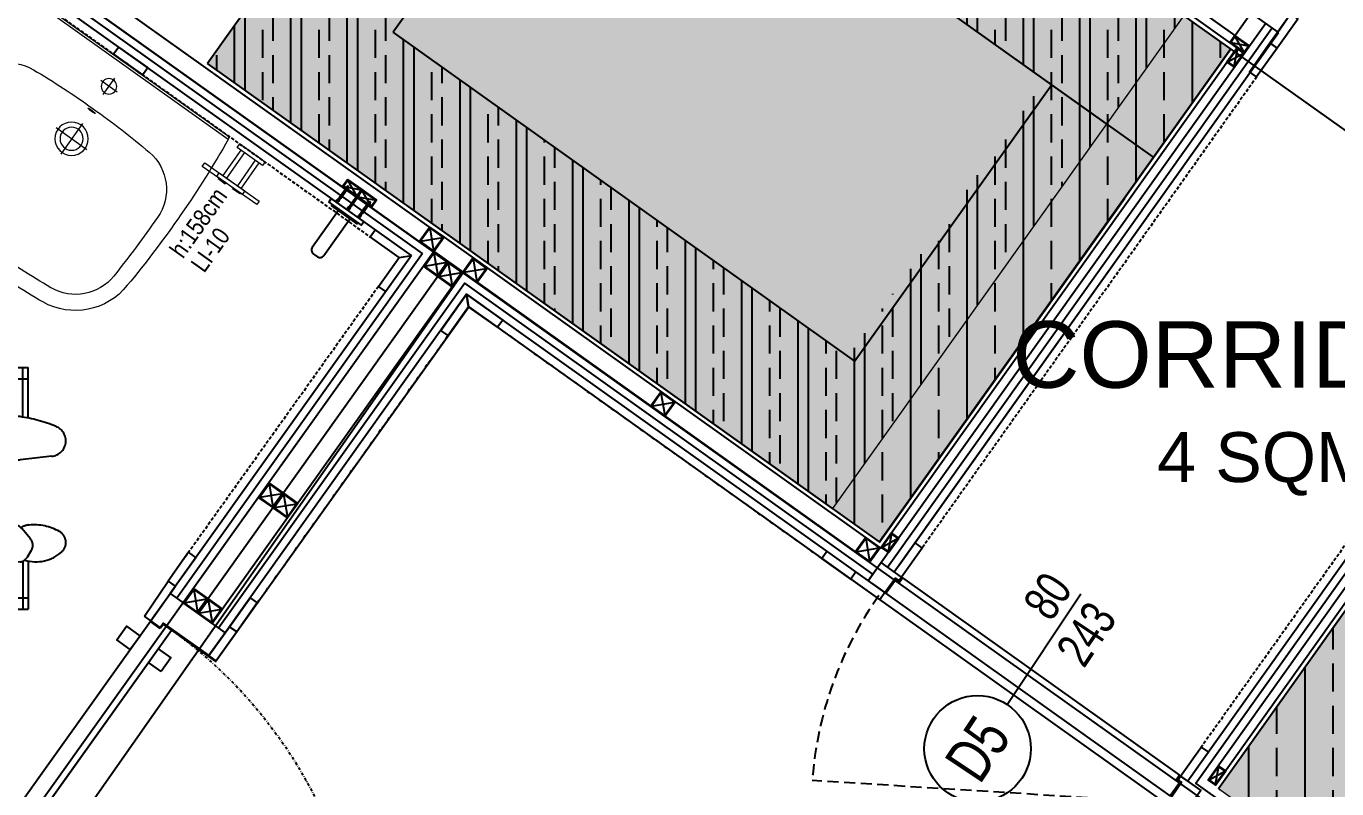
# Model space of a CAD drawing. Header units: millimetres. Extents: x 2562 to 7288, y 778 to 5635.
# Drawn here: x 4674.8 to 4970.2, y 2863.7 to 3035.6 of the extents above; entities that cross this region are included whole.
import ezdxf
from ezdxf.enums import TextEntityAlignment as Align

# ---------------------------------------------------------------- set-up
doc = ezdxf.new("R2010")
doc.units = ezdxf.units.MM
for name, pattern in [('DASHDOT', [25.4, 12.7, -6.35, 0, -6.35]), ('HIDDEN', [0.375, 0.25, -0.125]), ('Hidden Line', [391.222223, 282.222223, -109])]:
    doc.linetypes.add(name, pattern=pattern)
for name, color, linetype in [('0-gnl-gor3', 252, 'Continuous'), ('0-gnl-gor5', 254, 'Continuous'), ('0-gnl-kapi-ahşap', 160, 'Continuous'), ('0-gnl-knst-metal', 3, 'Continuous'), ('0-gnl-mevcut', 253, 'Continuous'), ('0-gnl-smbl-kapi', 6, 'Continuous'), ('0-gnl-smbl-mahal', 6, 'Continuous'), ('0-gnl-tarama', 252, 'Continuous'), ('0-gnl-ust', 191, 'HIDDEN'), ('1-gnl-ahsap', 33, 'Continuous'), ('1-gnl-seramik', 71, 'Continuous'), ('2-tef-aksesuar', 30, 'Continuous'), ('2-tef-armatur', 30, 'Continuous'), ('2-tef-vitrifiye', 140, 'Continuous'), ('4-dsm-gorunus', 241, 'Continuous'), ('a-wall', 4, 'Continuous'), ('BH-DO-NOTLAR', 12, 'Continuous'), ('DUV-SOLİD', 251, 'Continuous')]:
    doc.layers.add(name, color=color, linetype=linetype)
doc.layers.add('ONOFF_LI-10', color=7, linetype='Continuous', lineweight=0, true_color=0xd6292c)
for name, color, linetype, lineweight in [('x-ref_base plan 1$0$SHG-LANDSCAPING', 252, 'Continuous', 18), ('x-ref_base plan 1$0$SHG-WALL-HATCH', 252, 'Continuous', 5), ('x-ref_base plan 1$0$SHG-WALLS-EXISTING', 214, 'Continuous', 18)]:
    doc.layers.add(name, color=color, linetype=linetype, lineweight=lineweight)
doc.styles.add('geomim', font='ARIALN.TTF')
doc.styles.get("Standard").update_dxf_attribs({"font": 'arial.ttf'})
pattern_1 = [(90, (2361.929, -593.547), (-12.7, -2e-12), []), (90, (2368.279, -587.197), (-12.7, -2e-12), [6.35, -3.175])]
pattern_2 = [(90, (-31498.619, -9036.518), (-12.7, -1e-15), []), (90, (-31492.269, -9030.168), (-12.7, -1e-15), [6.35, -3.175])]

# ---------------------------------------------------------------- blocks, each defined once
blk = doc.blocks.new('REINFORCEMENT')
at = {"layer": 'DUV-SOLİD'}
h = blk.add_hatch(dxfattribs=at)
h.set_pattern_fill('ANSI33', color=256, scale=2, angle=45, style=0)
h.set_pattern_definition(pattern_2)
h.paths.add_polyline_path([(-28491.75, -4956.1), (-28570.51, -5066.36), (-28516.8, -5104.72), (-28637.23, -5273.35), (-28622.47, -5283.86), (-28781.45, -5507.03), (-28837.24, -5467.28), (-28917.02, -5579.27), (-28859.19, -5620.47), (-28927.37, -5716.16), (-28843.41, -5775.98), (-28337.5, -5066.27)])
h.paths.add_polyline_path([(-28484.78, -4997.95), (-28379.33, -5073.26), (-28850.43, -5734.14), (-28885.53, -5709.14), (-28817.35, -5613.44), (-28875.18, -5572.24), (-28830.21, -5509.12), (-28774.42, -5548.87), (-28580.63, -5276.84), (-28595.36, -5266.34), (-28474.95, -5097.74), (-28528.66, -5059.38)], flags=16)
h = blk.add_hatch(dxfattribs=at)
h.set_pattern_fill('ANSI33', color=256, scale=2, angle=45, style=0)
h.set_pattern_definition(pattern_2)
h.paths.add_polyline_path([(-29065.7, -5304.53), (-29144.9, -5415.7), (-29140.42, -5418.9), (-28993.41, -5523.62), (-28914.21, -5412.45)])
h.paths.add_polyline_path([(-28956.05, -5419.48), (-29000.43, -5481.78), (-29103.06, -5408.68), (-29058.67, -5346.37)], flags=16)
at = {"layer": 'a-wall'}
for p, q in [((-29065.7, -5304.53), (-29144.9, -5415.7)), ((-28781.45, -5507.03), (-29065.7, -5304.53)), ((-29058.67, -5346.37), (-29103.06, -5408.68)), ((-28931.61, -5436.88), (-29058.67, -5346.37)), ((-28998.96, -5482.83), (-29103.06, -5408.68)), ((-28914.21, -5412.45), (-28993.41, -5523.62)), ((-28993.41, -5523.62), (-29144.9, -5415.7)), ((-28954.58, -5420.53), (-28998.96, -5482.83)), ((-28837.24, -5467.28), (-28917.02, -5579.27))]:
    blk.add_line(p, q, dxfattribs=at)
blk = doc.blocks.new('20x40 kutu profil')
for points in [[(1, -2), (-1, -2), (-1, 2), (1, 2)], [(0.85, -1.85), (-0.85, -1.85), (-0.85, 1.85), (0.85, 1.85)]]:
    blk.add_lwpolyline(points, close=True)
at = {"color": 251}
for points in [[(-0.85, 1.85), (0.85, -1.85)], [(-0.85, -1.85), (0.85, 1.85)]]:
    blk.add_lwpolyline(points, dxfattribs=at)
blk = doc.blocks.new('KAPI KOD')
blk.add_lwpolyline([(24, 0), (84, 0)])
blk.add_circle((0, 0), 24)
at = {"color": 252, "style": 'geomim', "width": 0.9}
for tag, p in [('GEN', (84, 4)), ('YUK', (84, -20))]:
    blk.add_attdef(tag, text='', height=16, dxfattribs=at).set_placement(p, align=Align.RIGHT)
blk.add_attdef('KAPI_KODU', text='', height=20, dxfattribs=at).set_placement((0, 0), align=Align.MIDDLE_CENTER)
blk = doc.blocks.new('wc ana kapı yeni')
at = {"layer": '0-gnl-tarama', "linetype": 'HIDDEN', "ltscale": 10}
blk.add_lwpolyline([(-18.99, -1.3), (-87.75, -44.04)], dxfattribs=at)
blk.add_arc((-17.31, -1.3), 82.39, 179.9996, 211.2453, dxfattribs=at)
blk = doc.blocks.new('40x40 kutu profil')
for points in [[(2, -2), (-2, -2), (-2, 2), (2, 2)], [(1.85, -1.85), (-1.85, -1.85), (-1.85, 1.85), (1.85, 1.85)]]:
    blk.add_lwpolyline(points, close=True)
at = {"color": 251}
for points in [[(-1.85, 1.85), (1.85, -1.85)], [(-1.85, -1.85), (1.85, 1.85)]]:
    blk.add_lwpolyline(points, dxfattribs=at)
blk = doc.blocks.new('VİDAA')
at = {"linetype": 'Continuous'}
for p, q in [((-0.28, 0.39), (-0.26, 0.4)), ((-0.16, 0.1), (-0.28, 0.39)), ((-0.26, 0.39), (-0.24, 0.4)), ((-0.26, 0.4), (-0.16, 0.16)), ((-0.24, 0.4), (-0.14, 0.16)), ((-0.16, 0.85), (-0.16, 0.41)), ((-0.16, 0.85), (0.16, 0.85)), ((-0.11, 0.36), (-0.16, 0.41)), ((-0.16, 0.16), (-0.16, -0.01)), ((-0.16, 0.16), (-0.11, 0.16)), ((-0.11, 0.36), (-0.11, 0.16)), ((-0.05, -3.59), (-0.05, 0.38)), ((0.03, 0.38), (-0.05, 0.38)), ((0.03, 0.38), (0.03, -3.59)), ((0.14, 0.41), (0.09, 0.36)), ((0.09, 0.36), (0.09, 0.16)), ((0.09, 0.16), (0.14, 0.16)), ((0.16, 0.41), (0.11, 0.36)), ((0.11, 0.36), (0.11, 0.16)), ((0.14, 0.85), (0.14, 0.41)), ((0.14, 0.16), (0.24, 0.4)), ((0.26, 0.39), (0.14, 0.1)), ((0.14, 0.16), (0.14, -0.01)), ((0.16, 0.85), (0.16, 0.41)), ((0.28, 0.39), (0.16, 0.1)), ((0.16, 0.15), (0.16, -0.01)), ((0.24, 0.4), (0.26, 0.39)), ((0.26, 0.39), (0.26, 0.4)), ((0.26, 0.4), (0.28, 0.39)), ((-0.11, -0.01), (-0.16, -0.01)), ((-0.16, -0.08), (-0.16, -0.19)), ((-0.11, -0.08), (-0.16, -0.08)), ((-0.11, -0.19), (-0.16, -0.19)), ((-0.16, -0.27), (-0.16, -0.38)), ((-0.11, -0.27), (-0.16, -0.27)), ((-0.11, -0.38), (-0.16, -0.38)), ((-0.11, -0.38), (-0.16, -0.38)), ((-0.16, -0.45), (-0.16, -3.59)), ((-0.11, -0.45), (-0.16, -0.45)), ((-0.16, -0.45), (-0.16, -0.56)), ((-0.11, -0.45), (-0.16, -0.45)), ((-0.11, -0.56), (-0.16, -0.56)), ((-0.16, -0.64), (-0.16, -0.75)), ((-0.11, -0.64), (-0.16, -0.64)), ((-0.11, -0.75), (-0.16, -0.75)), ((-0.11, -0.82), (-0.16, -0.82)), ((-0.11, -0.93), (-0.16, -0.93)), ((-0.11, -1.01), (-0.16, -1.01)), ((-0.11, -1.96), (-0.16, -1.12)), ((-0.11, -2.04), (-0.16, -2.04)), ((-0.11, -2.15), (-0.16, -2.15)), ((-0.11, -2.22), (-0.16, -2.22)), ((-0.11, -2.33), (-0.16, -2.33)), ((-0.11, -2.41), (-0.16, -2.41)), ((-0.11, -2.52), (-0.16, -2.52)), ((-0.11, -2.59), (-0.16, -2.59)), ((-0.11, -2.7), (-0.16, -2.7)), ((-0.11, -2.78), (-0.16, -2.78)), ((-0.11, -2.89), (-0.16, -2.89)), ((-0.11, -0.08), (-0.11, -0.01)), ((-0.11, -0.27), (-0.11, -0.19)), ((-0.11, -0.45), (-0.11, -0.38)), ((-0.11, -0.45), (-0.11, -0.38)), ((-0.11, -0.64), (-0.11, -0.56)), ((-0.11, -0.82), (-0.11, -0.75)), ((-0.11, -1.01), (-0.11, -0.93)), ((-0.11, -2.04), (-0.11, -1.96)), ((-0.11, -2.22), (-0.11, -2.15)), ((-0.11, -2.41), (-0.11, -2.33)), ((-0.11, -2.59), (-0.11, -2.52)), ((-0.11, -2.78), (-0.11, -2.7)), ((-0.11, -2.96), (-0.11, -2.89)), ((0.09, -0.01), (0.09, -0.08)), ((0.16, -0.01), (0.09, -0.01)), ((0.16, -0.08), (0.09, -0.08)), ((0.09, -0.19), (0.09, -0.27)), ((0.16, -0.19), (0.09, -0.19)), ((0.16, -0.27), (0.09, -0.27)), ((0.09, -0.38), (0.09, -0.45)), ((0.16, -0.38), (0.09, -0.38)), ((0.09, -0.38), (0.09, -0.45)), ((0.16, -0.38), (0.09, -0.38)), ((0.16, -0.45), (0.09, -0.45)), ((0.16, -0.45), (0.09, -0.45)), ((0.09, -0.56), (0.09, -0.64)), ((0.16, -0.56), (0.09, -0.56)), ((0.16, -0.64), (0.09, -0.64)), ((0.09, -0.75), (0.09, -0.82)), ((0.16, -0.75), (0.09, -0.75)), ((0.09, -0.75), (0.09, -0.82)), ((0.16, -0.75), (0.09, -0.75)), ((0.16, -0.82), (0.09, -0.82)), ((0.16, -0.82), (0.09, -0.82)), ((0.09, -0.93), (0.09, -1.85)), ((0.16, -1.78), (0.09, -0.93)), ((0.09, -0.93), (0.09, -1.85)), ((0.16, -1.78), (0.09, -0.93)), ((0.16, -1.85), (0.09, -1.85)), ((0.16, -1.85), (0.09, -1.85)), ((0.09, -1.96), (0.09, -2.04)), ((0.16, -1.96), (0.09, -1.96)), ((0.09, -1.96), (0.09, -2.04)), ((0.16, -1.96), (0.09, -1.96)), ((0.16, -2.04), (0.09, -2.04)), ((0.16, -2.04), (0.09, -2.04)), ((0.09, -2.15), (0.09, -2.22)), ((0.16, -2.15), (0.09, -2.15)), ((0.09, -2.15), (0.09, -2.22)), ((0.16, -2.15), (0.09, -2.15)), ((0.16, -2.22), (0.09, -2.22)), ((0.16, -2.22), (0.09, -2.22)), ((0.09, -2.33), (0.09, -2.41)), ((0.16, -2.33), (0.09, -2.33)), ((0.09, -2.33), (0.09, -2.41)), ((0.16, -2.33), (0.09, -2.33)), ((0.16, -2.41), (0.09, -2.41)), ((0.16, -2.41), (0.09, -2.41)), ((0.09, -2.52), (0.09, -2.59)), ((0.16, -2.52), (0.09, -2.52)), ((0.09, -2.52), (0.09, -2.59)), ((0.16, -2.52), (0.09, -2.52)), ((0.16, -2.59), (0.09, -2.59)), ((0.16, -2.59), (0.09, -2.59)), ((0.09, -2.7), (0.09, -2.78)), ((0.16, -2.7), (0.09, -2.7)), ((0.16, -2.7), (0.09, -2.7)), ((0.09, -2.7), (0.09, -2.78)), ((0.16, -2.7), (0.09, -2.7)), ((0.16, -2.78), (0.09, -2.78)), ((0.09, -2.89), (0.09, -2.96)), ((0.16, -2.89), (0.09, -2.89)), ((0.09, -2.89), (0.09, -2.96)), ((0.16, -2.89), (0.09, -2.89)), ((0.16, -2.89), (0.09, -2.89)), ((0.09, -2.89), (0.09, -2.96)), ((0.16, -2.89), (0.09, -2.89)), ((0.11, -0.01), (0.11, -0.08)), ((0.11, -0.19), (0.11, -0.27)), ((0.11, -0.38), (0.11, -0.45)), ((0.11, -0.38), (0.11, -0.45)), ((0.11, -0.56), (0.11, -0.64)), ((0.11, -0.75), (0.11, -0.82)), ((0.11, -0.75), (0.11, -0.82)), ((0.11, -0.93), (0.11, -1.85)), ((0.11, -0.93), (0.11, -1.85)), ((0.11, -1.96), (0.11, -2.04)), ((0.11, -1.96), (0.11, -2.04)), ((0.11, -2.15), (0.11, -2.22)), ((0.11, -2.15), (0.11, -2.22)), ((0.11, -2.33), (0.11, -2.41)), ((0.11, -2.33), (0.11, -2.41)), ((0.11, -2.52), (0.11, -2.59)), ((0.11, -2.52), (0.11, -2.59)), ((0.11, -2.7), (0.11, -2.78)), ((0.11, -2.7), (0.11, -2.78)), ((0.11, -2.89), (0.11, -2.96)), ((0.11, -2.89), (0.11, -2.96)), ((0.11, -2.89), (0.11, -2.96)), ((0.14, -0.08), (0.14, -0.19)), ((0.14, -0.27), (0.14, -0.38)), ((0.14, -0.45), (0.14, -0.56)), ((0.14, -0.45), (0.14, -0.56)), ((0.14, -0.64), (0.14, -0.75)), ((0.14, -0.64), (0.14, -0.75)), ((0.14, -0.82), (0.14, -1.78)), ((0.14, -0.82), (0.14, -1.78)), ((0.14, -0.82), (0.14, -1.78)), ((0.14, -1.85), (0.14, -1.96)), ((0.14, -1.85), (0.14, -1.96)), ((0.14, -1.85), (0.14, -1.96)), ((0.14, -2.04), (0.14, -2.15)), ((0.14, -2.04), (0.14, -2.15)), ((0.14, -2.04), (0.14, -2.15)), ((0.14, -2.22), (0.14, -2.33)), ((0.14, -2.22), (0.14, -2.33)), ((0.14, -2.22), (0.14, -2.33)), ((0.14, -2.41), (0.14, -2.52)), ((0.14, -2.41), (0.14, -2.52)), ((0.14, -2.41), (0.14, -2.52)), ((0.14, -2.59), (0.14, -2.7)), ((0.14, -2.59), (0.14, -2.7)), ((0.14, -2.59), (0.14, -2.7)), ((0.14, -2.78), (0.14, -2.89)), ((0.14, -2.78), (0.14, -2.89)), ((0.14, -2.78), (0.14, -2.89)), ((0.16, -0.08), (0.16, -0.19)), ((0.16, -0.27), (0.16, -0.38)), ((0.16, -0.45), (0.16, -0.56)), ((0.16, -0.64), (0.16, -0.75)), ((0.16, -0.82), (0.16, -1.78)), ((0.16, -1.85), (0.16, -1.96)), ((0.16, -2.04), (0.16, -2.15)), ((0.16, -2.22), (0.16, -2.33)), ((0.16, -2.41), (0.16, -2.52)), ((0.16, -2.59), (0.16, -2.7)), ((0.16, -2.78), (0.16, -2.89)), ((-0.11, -2.96), (-0.16, -2.96)), ((-0.11, -3.07), (-0.16, -3.07)), ((-0.11, -3.15), (-0.16, -3.15)), ((-0.11, -3.26), (-0.16, -3.26)), ((-0.11, -3.33), (-0.16, -3.33)), ((-0.11, -3.44), (-0.16, -3.44)), ((-0.11, -3.52), (-0.16, -3.52)), ((-0.16, -3.59), (-0.05, -3.59)), ((-0.11, -3.15), (-0.11, -3.07)), ((-0.11, -3.33), (-0.11, -3.26)), ((-0.11, -3.52), (-0.11, -3.44)), ((-0.08, -3.59), (-0.07, -3.62)), ((0.07, -3.62), (-0.07, -3.62)), ((0.16, -3.59), (0.03, -3.59)), ((0.06, -3.59), (0.05, -3.62)), ((0.08, -3.59), (0.07, -3.62)), ((0.16, -2.96), (0.09, -2.96)), ((0.16, -2.96), (0.09, -2.96)), ((0.09, -3.07), (0.09, -3.15)), ((0.16, -3.07), (0.09, -3.07)), ((0.09, -3.07), (0.09, -3.15)), ((0.16, -3.07), (0.09, -3.07)), ((0.16, -3.07), (0.09, -3.07)), ((0.09, -3.07), (0.09, -3.15)), ((0.16, -3.07), (0.09, -3.07)), ((0.16, -3.15), (0.09, -3.15)), ((0.16, -3.15), (0.09, -3.15)), ((0.16, -3.26), (0.09, -3.26)), ((0.09, -3.26), (0.09, -3.33)), ((0.16, -3.26), (0.09, -3.26)), ((0.16, -3.26), (0.09, -3.26)), ((0.09, -3.26), (0.09, -3.33)), ((0.16, -3.26), (0.09, -3.26)), ((0.09, -3.26), (0.09, -3.33)), ((0.16, -3.33), (0.09, -3.33)), ((0.16, -3.33), (0.09, -3.33)), ((0.09, -3.44), (0.09, -3.52)), ((0.16, -3.44), (0.09, -3.44)), ((0.16, -3.52), (0.09, -3.52)), ((0.11, -3.07), (0.11, -3.15)), ((0.11, -3.07), (0.11, -3.15)), ((0.11, -3.07), (0.11, -3.15)), ((0.11, -3.26), (0.11, -3.33)), ((0.11, -3.26), (0.11, -3.33)), ((0.11, -3.26), (0.11, -3.33)), ((0.11, -3.44), (0.11, -3.52)), ((0.14, -2.96), (0.14, -3.07)), ((0.14, -2.96), (0.14, -3.07)), ((0.14, -2.96), (0.14, -3.07)), ((0.14, -3.15), (0.14, -3.26)), ((0.14, -3.15), (0.14, -3.26)), ((0.14, -3.15), (0.14, -3.26)), ((0.14, -3.33), (0.14, -3.44)), ((0.14, -3.33), (0.14, -3.44)), ((0.14, -3.33), (0.14, -3.44)), ((0.14, -3.52), (0.14, -3.54)), ((0.14, -3.52), (0.14, -3.54)), ((0.14, -3.52), (0.14, -3.59)), ((0.16, -2.96), (0.16, -3.07)), ((0.16, -3.15), (0.16, -3.26)), ((0.16, -3.33), (0.16, -3.44)), ((0.16, -3.52), (0.16, -3.59))]:
    blk.add_line(p, q, dxfattribs=at)
blk = doc.blocks.new('ENGELLİ')
at = {"layer": '2-tef-vitrifiye', "color": 252, "linetype": 'Hidden Line'}
for p, q in [((20, 5.34), (20.78, -1.82)), ((0, -69.51), (0, 0)), ((11.39, 0), (0, 0)), ((2.54, -73.42), (2.54, 0)), ((38.64, 0.49), (36.38, -1.4)), ((41.27, 0.67), (42.88, -0.34)), ((43.61, 0), (54.48, 0)), ((51.94, -71.28), (51.94, 0)), ((54.48, -66.26), (54.48, 0)), ((11.17, -1.2), (0, -1.2)), ((43.63, -1.2), (54.48, -1.2)), ((43.79, -1.82), (44.9, -14.2)), ((11.18, -10.16), (0, -10.16)), ((44.53, -10.16), (54.48, -10.16)), ((-2.45, -39.57), (-2.45, -23.5)), ((-0.72, -39.57), (-0.72, -23.5)), ((34.31, -22.11), (34.34, -28.96)), ((55.21, -39.57), (55.21, -23.5)), ((56.93, -39.57), (56.93, -23.5)), ((11.08, -28.98), (0, -28.98)), ((2.54, -61.52), (2.54, -28.98)), ((34.34, -28.98), (22.44, -28.98)), ((54.48, -28.98), (43.38, -28.98)), ((33.8, -32.69), (30.63, -43.08)), ((11.79, -62.61), (11.9, -42.8)), ((27.41, -54.96), (25.91, -42.89)), ((-5.78, -66.3), (-5.78, -47.24)), ((-4.19, -65.59), (-4.19, -47.24)), ((-3.18, -65.68), (-3.18, -44.54)), ((28.5, -54.64), (29.98, -45.85)), ((57.66, -64.63), (57.66, -44.54)), ((58.67, -64.89), (58.67, -47.24)), ((60.26, -66.06), (60.26, -47.24)), ((41.76, -67.08), (43.51, -56.85)), ((-5.88, -66.58), (-6.14, -67.96)), ((26.08, -69.06), (25.4, -67.64)), ((54.48, -69.37), (54.48, -67.43)), ((60.78, -67.54), (60.76, -69.86)), ((-5.91, -68.96), (-5.3, -69.8)), ((-5.78, -99.63), (-5.78, -69.14)), ((22.88, -71.91), (22.74, -68.3)), ((29.38, -68.8), (26.99, -68.92)), ((29.55, -68.81), (31.9, -69.12)), ((34.38, -72.05), (33.31, -70.09)), ((0.01, -76.35), (2.1, -72.88)), ((1.05, -74.62), (3.86, -72.35)), ((22.47, -72.62), (23.29, -71.2)), ((23.72, -72.47), (26.2, -72.6)), ((60.26, -99.63), (60.26, -71.37)), ((1.54, -74.22), (1.29, -74.22)), ((59.58, -74.14), (58.69, -82.29)), ((-4.19, -99.63), (-4.19, -78.81)), ((-3.18, -102.33), (-3.18, -82.45)), ((58.67, -99.63), (58.67, -82.43)), ((0, -102.33), (0, -83.8)), ((2.54, -91.89), (2.54, -84.57)), ((19.79, -83.89), (13.14, -84.04)), ((51.94, -91.89), (51.94, -85.34)), ((54.48, -102.33), (54.48, -84.65)), ((57.66, -102.33), (57.66, -83.72)), ((2.54, -91.89), (0, -91.89)), ((51.94, -91.89), (54.48, -91.89))]:
    blk.add_line(p, q, dxfattribs=at)
for centre, radius, start, end in [((46.2, -7.02), 35.51, 158.0308, 171.739), ((16.52, 4.96), 3.5, 6.2373, 158.0308), ((47.34, 1.23), 11.89, 150.8269, 185.1066), ((39.43, 5.64), 2.83, 42.8341, 150.8269), ((35.23, 1.75), 8.56, 342.5966, 42.8341), ((39.58, 0.53), 4.11, 185.1066, 212.2781), ((40.08, -1.23), 2.25, 57.9039, 129.9308), ((20.02, -3.22), 9.06, 171.739, 207.3471), ((11.85, -2.8), 8.99, 340.4507, 6.2373), ((37.97, -3.3), 2.48, 129.9308, 190.1224), ((41.84, -2), 1.96, 5.1071, 57.9039), ((15.09, -9.27), 3.65, 106.5177, 165.1645), ((18.44, -20.55), 15.41, 88.7119, 106.5177), ((18.73, -7.37), 2.23, 8.161, 88.7119), ((30.15, -4.7), 5.46, 327.9153, 10.1224), ((30.7, -13.41), 19.8, 165.1645, 183.6976), ((-205.56, -39.54), 228.82, 4.417, 8.161), ((40.16, -10.98), 6.35, 147.9153, 208.8893), ((-56.2, -19.02), 67.29, 355.5025, 3.6976), ((29.87, -16.66), 5.4, 339.8728, 28.8893), ((33.28, -15.23), 11.66, 350.5105, 5.1071), ((167.09, -37.6), 124.01, 170.5105, 185.8381), ((44.61, -22.06), 10.3, 159.8728, 180.2539), ((-1.59, -23.5), 0.864, 0, 180), ((-1.02, -23.74), 23.67, 353.944, 4.417), ((30.29, -25.83), 19.47, 175.5025, 195.8301), ((39.76, -28.06), 17.35, 173.944, 202.6121), ((18.82, -33.49), 5.18, 105.6642, 151.307), ((21.72, -29.01), 12.63, 343.0555, 0.2539), ((39.34, -26.13), 2.56, 224.6866, 280.6229), ((-7.56, -36.56), 19.87, 352.5507, 15.8301), ((-5.09, -46.75), 31.24, 4.332, 22.6121), ((-1.59, -39.57), 0.864, 180, 0), ((41.41, -42.96), 29.52, 172.5507, 179.688), ((56.07, -39.57), 0.864, 180, 0), ((-1.59, -44.54), 1.59, 0, 180), ((51.83, -49.54), 22.16, 163.0555, 170.4244), ((56.07, -44.54), 1.59, 0, 180), ((-4.98, -47.24), 0.794, 0, 180), ((59.47, -47.24), 0.794, 0, 180), ((19.27, -52.72), 24.59, 350.3151, 5.8381), ((18.33, -39.12), 18.26, 278.7805, 302.726), ((36.53, -38.68), 17.86, 242.1837, 250.6297), ((16.81, -64.34), 5.54, 111.1725, 154.8951), ((28.82, -78.91), 17.89, 43.3142, 139.3388), ((33.65, -69.75), 23, 161.9256, 179.4302), ((29.93, -66.48), 2.46, 21.532, 152.705), ((56.49, -66.85), 2.09, 113.2929, 195.591), ((57.21, -68.52), 3.92, 39.0018, 113.2929), ((-4.94, -66.75), 0.949, 115.5936, 169.301), ((-3.97, -68.79), 3.2, 52.22, 115.5936), ((-2.83, -67.31), 1.34, 352.1735, 52.22), ((0.93, -67.83), 2.45, 172.1735, 220.5106), ((10.95, -63.56), 5.67, 284.356, 319.3388), ((24.14, -68.25), 1.4, 25.769, 182.1728), ((35.85, -69.53), 9.12, 152.705, 176.2924), ((22.01, -69.6), 10.97, 359.7619, 21.532), ((50.69, -65.01), 9.16, 193.0548, 250.0556), ((50.92, -68.4), 3.69, 336.3171, 15.591), ((58.45, -67.52), 2.33, 359.6266, 39.0018), ((-4.86, -68.2), 1.3, 169.301, 216.195), ((-4.39, -69.14), 1.12, 216.195, 283.5815), ((-2.73, -71.47), 1.87, 103.7109, 180.7047), ((-1.24, -77.58), 8.17, 75.6472, 103.7109), ((0.25, -71.77), 2.16, 328.9709, 75.6472), ((23.44, -112.37), 44.72, 104.356, 114.1828), ((27.21, -73.44), 4.52, 92.8942, 150.2749), ((29.42, -69.74), 0.943, 82.4769, 92.8942), ((31.66, -70.99), 1.89, 28.6288, 82.4769), ((56.78, -76.73), 7.29, 111.8566, 145.4515), ((55.57, -73.71), 4.03, 353.8262, 111.8566), ((58.16, -69.84), 2.6, 295.9037, 359.6266), ((77.34, -70.49), 81.96, 180.7047, 186.4543), ((7.49, -76.85), 5.78, 114.1828, 128.8993), ((23.53, -76.1), 3.64, 86.9655, 157.6261), ((26.2, -76.24), 3.64, 344.5623, 90), ((13.28, -40.56), 36.61, 295.1152, 300.8299), ((33.17, -73.89), 2.2, 20.4136, 120.8299), ((18.37, -79.4), 18, 353.5901, 20.4136), ((48.5, -71.03), 2.76, 250.0556, 325.4515), ((32.58, -79.83), 13.42, 157.6261, 201.8665), ((2.8, -78.92), 6.93, 186.4543, 214.5877), ((31.7, -80.89), 4.58, 318.6711, 353.5901), ((56.93, -82.1), 1.78, 281.447, 353.8262), ((-1.16, -81.65), 2.13, 214.5877, 273.7732), ((-0.65, -89.31), 5.55, 64.7851, 93.7732), ((3.34, -80.83), 3.82, 244.7851, 306.8685), ((8.42, -87.6), 4.63, 63.537, 126.8685), ((13.01, -78.37), 5.67, 243.537, 271.2809), ((24.89, -82.91), 5.13, 201.8665, 259.9557), ((37.77, -86.24), 3.51, 138.6711, 179.0465), ((31.55, -94.53), 11.85, 52.4778, 70.2743), ((41.83, -81.14), 5.03, 232.4778, 296.4834), ((47.76, -93.05), 8.27, 73.4306, 116.4834), ((51.68, -79.9), 5.45, 253.4306, 292.8515), ((60.93, -101.86), 18.38, 101.447, 112.8515), ((28.41, -63.01), 25.34, 259.9557, 279.7833), ((32.4, -86.15), 1.87, 279.7833, 359.0465), ((-4.98, -99.63), 0.794, 180, 0), ((59.47, -99.63), 0.794, 180, 0), ((-1.59, -102.33), 1.59, 180, 0), ((56.07, -102.33), 1.59, 180, 0)]:
    blk.add_arc(centre, radius, start, end, dxfattribs=at)
blk = doc.blocks.new('gghn fgfg')
at = {"layer": '2-tef-vitrifiye', "lineweight": 0}
for p, q in [((8963.39, -6606.66), (9021.09, -6606.66)), ((8992.24, -6614.78), (8992.24, -6610.28)), ((8989.99, -6612.53), (8994.49, -6612.53)), ((8992.21, -6618.71), (8992.27, -6618.71)), ((8992.24, -6622.78), (8992.24, -6631.28)), ((8987.99, -6627.03), (8996.49, -6627.03))]:
    blk.add_line(p, q, dxfattribs=at)
blk.add_lwpolyline([(9021.09, -6606.66, 0.385003), (9020.4, -6606.03), (8964.08, -6606.03, 0.385003), (8963.39, -6606.66, 0.043622), (8962.84, -6646.67, 0.367507), (8976.19, -6660.79, 0.019908), (8992.24, -6661.53, 0.038846), (9008.29, -6660.79, 0.367507), (9021.64, -6646.67, 0.043622)], format="xyb", close=True, dxfattribs=at)
for centre, radius in [((8992.24, -6612.53), 1.75), ((8992.24, -6627.03), 3.75), ((8992.24, -6627.03), 2.6)]:
    blk.add_circle(centre, radius, dxfattribs=at)
for centre, radius, start, end in [((8977.16, -6630.32), 11, 94.9621, 179.6803), ((8991.17, -6791.74), 173.03, 89.6572, 94.9621), ((8993.31, -6791.74), 173.03, 85.0379, 90.3428), ((9007.32, -6630.32), 11, 0.3197, 85.0379), ((9242.14, -6632.31), 275.99, 179.5737, 182.9934), ((8742.37, -6632.31), 275.96, 357.0064, 0.4265), ((8977.51, -6646.14), 11, 183.0099, 264.8428), ((9006.97, -6646.14), 11, 275.1572, 356.9901), ((8990.98, -6496.97), 160.78, 264.8428, 270.4501), ((8993.5, -6496.97), 160.78, 269.5499, 275.1572)]:
    blk.add_arc(centre, radius, start, end, dxfattribs=at)
at = {"layer": '2-tef-vitrifiye', "lineweight": 0, "extrusion": (0, 0, -1)}
blk.add_ellipse((8992.24, -6619.3), major_axis=(1, 0), ratio=0.132548, dxfattribs=at)
blk = doc.blocks.new('engelli bar04')
for p, q in [((-1.6, -1.3), (-1.6, -11.5)), ((1.6, -1.3), (1.6, -11.5)), ((-0.6, -12.5), (0.6, -12.5))]:
    blk.add_line(p, q)
blk.add_lwpolyline([(4.5, 0), (-4.5, 0), (-4.5, -1), (4.5, -1), (4.5, 0)])
blk.add_lwpolyline([(3.5, -1), (-3.5, -1), (-3.5, -1.3), (3.5, -1.3)], close=True)
for centre, start, end in [((-0.6, -11.5), 180, 270), ((0.6, -11.5), 270, 360)]:
    blk.add_arc(centre, 1, start, end)
blk = doc.blocks.new('110')
at = {"layer": '0-gnl-gor3', "linetype": 'DASHDOT', "ltscale": 0.05}
blk.add_lwpolyline([(9106.49, 8875.66), (9107.48, 8978.14)], dxfattribs=at)
blk.add_arc((9089.29, 8875.55), 104.19, 0.067, 79.9438, dxfattribs=at)
at = {"layer": '0-gnl-kapi-ahşap'}
for points in [[(9107.49, 8870.66), (9100.01, 8870.66), (9100.01, 8886.01), (9106.29, 8886.01)], [(9107.49, 8873.2), (9106.29, 8873.2), (9106.29, 8886.01)], [(9192.48, 8873.22), (9193.68, 8873.22), (9193.69, 8885.86)], [(9192.48, 8870.67), (9200.01, 8870.67), (9200.01, 8885.86), (9193.69, 8885.86)], [(9107.49, 8870.66), (9107.49, 8873.2)], [(9192.48, 8873.22), (9192.48, 8870.67)]]:
    blk.add_lwpolyline(points, dxfattribs=at)
at = {"layer": '1-gnl-ahsap'}
for points in [[(9106.49, 8875.66), (9193.48, 8875.67)], [(9107.69, 8873.4), (9106.49, 8873.4), (9106.49, 8875.66)], [(9193.48, 8875.67), (9193.48, 8873.42), (9192.28, 8873.42)], [(9107.69, 8873.4), (9107.69, 8870.66)], [(9192.28, 8873.42), (9192.28, 8870.67)], [(9185.48, 8870.67), (9107.69, 8870.66)], [(9192.28, 8870.67), (9185.48, 8870.67)]]:
    blk.add_lwpolyline(points, dxfattribs=at)
at = {"layer": '2-tef-aksesuar'}
for points in [[(9184.5, 8879.18), (9184.5, 8875.67), (9188.26, 8875.67), (9188.26, 8879.18)], [(9184.5, 8870.67), (9184.5, 8866.91), (9188.26, 8866.91), (9188.26, 8870.67)]]:
    blk.add_lwpolyline(points, close=True, dxfattribs=at)
blk = doc.blocks.new('boh')
at = {"layer": '0-gnl-mevcut'}
blk.add_blockref('REINFORCEMENT', (-22625.96, -13503.28), dxfattribs=at)
blk.add_blockref('REINFORCEMENT', (-22625.96, -13503.28), dxfattribs=at)
blk.add_blockref('REINFORCEMENT', (-22625.96, -13503.28), dxfattribs=at)
blk = doc.blocks.new('D6A')
at = {"layer": '0-gnl-tarama', "linetype": 'HIDDEN', "ltscale": 20}
blk.add_lwpolyline([(-37.2, 3.5), (28.96, 39.18)], dxfattribs=at)
blk.add_arc((-37.5, 4), 75.2, 4.196, 27.896, dxfattribs=at)
at = {"layer": '1-gnl-ahsap'}
for points in [[(-42.5, 9.5), (-42.5, 11.5), (-37.5, 11.5), (-37.5, 9.5)], [(42.5, 9.5), (42.5, 11.5), (37.5, 11.5), (37.5, 9.5)], [(-190.79, -3.72), (-190.79, -1.72), (-182.79, -1.72), (-182.79, -3.72)], [(-52.5, -3.5), (-52.5, -1.5), (-44.5, -1.5), (-44.5, -3.5)], [(-44.5, -3.5), (-44.5, -1.5), (-36.5, -1.5), (-36.5, -3.5)], [(44, -3.5), (44, -1.5), (36.5, -1.5), (36.5, -3.5)], [(-190.82, -83.02), (-190.82, -81.02), (-182.82, -81.02), (-182.82, -83.02)]]:
    blk.add_lwpolyline(points, close=True, dxfattribs=at)
for points in [[(-41.5, -1.5), (-36.5, -1.5), (-36.5, -0.5), (-37.5, -0.5), (-37.5, 9.5), (-41.5, 9.5), (-41.5, -1.5)], [(41.5, -1.5), (36.5, -1.5), (36.5, -0.5), (37.5, -0.5), (37.5, 9.5), (41.5, 9.5), (41.5, -1.5)], [(36.2, -1.5), (-36.2, -1.5), (-36.2, -0.2), (-37.2, -0.2), (-37.2, 3.5), (37.2, 3.5), (37.2, -0.2), (36.2, -0.2), (36.2, -1.5)], [(-33, 3.5), (-33, -1.5)], [(33, 3.5), (33, -1.5)]]:
    blk.add_lwpolyline(points, dxfattribs=at)
at = {"layer": '1-gnl-seramik'}
blk.add_lwpolyline([(41.5, 9.5), (41.5, 9.5)], dxfattribs=at)
blk = doc.blocks.new('kkk')
at = {"ltscale": 3}
blk.add_line((-51607.45, -19102.73), (-51606.67, -19101.63), dxfattribs=at)
at = {"layer": '1-gnl-ahsap'}
for points in [[(-51676.02, -19058.5), (-51675.96, -19058.42), (-51673.11, -19060.45), (-51670.79, -19057.19), (-51669.98, -19057.77), (-51669.4, -19056.96), (-51673.95, -19053.71), (-51676.91, -19057.87)], [(-51606.67, -19101.63), (-51607.45, -19102.73), (-51606.63, -19103.31), (-51608.78, -19106.32), (-51672.87, -19060.62), (-51670.72, -19057.61), (-51669.91, -19058.19), (-51669.15, -19057.13), (-51606.67, -19101.63)], [(-51605.74, -19108.61), (-51605.69, -19108.52), (-51608.54, -19106.5), (-51606.22, -19103.24), (-51607.03, -19102.66), (-51606.45, -19101.84), (-51601.89, -19105.09), (-51604.85, -19109.24)]]:
    blk.add_lwpolyline(points, dxfattribs=at)
blk = doc.blocks.new('LI-10')
at = {"layer": 'ONOFF_LI-10', "ltscale": 3}
for points in [[(-7.5, 9), (7.5, 9), (7.5, 8), (-7.5, 8)], [(-3.5, 9), (3.5, 9), (3.5, 8), (-3.5, 8)], [(-3, 9.2), (-1, 9.2), (-1, 9), (-3, 9)], [(3, 9.2), (1, 9.2), (1, 9), (3, 9)], [(-3.5, 1), (3.5, 1), (3.5, 0), (-3.5, 0)]]:
    blk.add_lwpolyline(points, close=True, dxfattribs=at)
for points in [[(-2.5, 1), (-2.5, 8)], [(-1.5, 1), (-1.5, 8)], [(1.5, 1), (1.5, 8)], [(2.5, 1), (2.5, 8)]]:
    blk.add_lwpolyline(points, dxfattribs=at)

msp = doc.modelspace()

# ---------------------------------------------------------------- hatches: boundary and pattern name
at = {"layer": 'DUV-SOLİD'}
h = msp.add_hatch(dxfattribs=at)
h.set_pattern_fill('ANSI33', color=256, scale=2, angle=45, style=0)
h.set_pattern_definition(pattern_1)
h.paths.add_polyline_path([(4794.85, 3138.44), (4715.65, 3027.27), (4720.13, 3024.08), (4856.53, 2926.9), (4935.73, 3038.08)])
h.paths.add_polyline_path([(4904.5, 3023.49), (4860.11, 2961.19), (4757.49, 3034.29), (4801.88, 3096.6)], flags=16)
h = msp.add_hatch(dxfattribs=at)
h.set_pattern_fill('ANSI33', color=256, scale=2, angle=45, style=0)
h.set_pattern_definition(pattern_1)
h.paths.add_polyline_path([(4794.85, 3138.44), (4715.65, 3027.27), (4720.13, 3024.08), (4856.53, 2926.9), (4935.73, 3038.08)])
h.paths.add_polyline_path([(4904.5, 3023.49), (4860.11, 2961.19), (4757.49, 3034.29), (4801.88, 3096.6)], flags=16)
h = msp.add_hatch(dxfattribs=at)
h.set_pattern_fill('ANSI33', color=256, scale=2, angle=45, style=0)
h.set_pattern_definition([(90, (2361.929, -593.547), (-12.7, -2e-12), []), (90, (2368.279, -587.197), (-12.7, -2e-12), [6.35, -3.175])])
h.paths.add_polyline_path([(4794.85, 3138.44), (4715.65, 3027.27), (4720.13, 3024.08), (4856.53, 2926.9), (4935.73, 3038.08)])
h.paths.add_polyline_path([(4904.5, 3023.49), (4860.11, 2961.19), (4757.49, 3034.29), (4801.88, 3096.6)], flags=16)
at = {"layer": 'x-ref_base plan 1$0$SHG-WALL-HATCH'}
for points in [[(4715.65, 3027.27), (4867.14, 2919.35), (4946.33, 3030.53), (4794.85, 3138.44)], [(5023.31, 2975.69), (4943.53, 2863.7), (5001.35, 2822.51), (4933.18, 2726.81), (5017.12, 2666.97), (5165.13, 2874.61)]]:
    msp.add_hatch(color=256, dxfattribs=at).paths.add_polyline_path(points)

# ---------------------------------------------------------------- linework, layer by layer
at = {"ltscale": 3}
msp.add_line((4774.54, 2972.4), (4774.07, 2975.19), dxfattribs=at)
for points in [[(4867.14, 2919.35), (4946.34, 3030.52)], [(4867.05, 2919.22), (4922.43, 2996.88)]]:
    msp.add_lwpolyline(points)
at = {"color": 1, "ltscale": 3}
msp.add_lwpolyline([(4799.56, 2490.71), (4898.06, 2631.45), (4746.77, 2739.49), (4751.12, 2745.58), (4902.37, 2637.59), (4951.71, 2707.71), (4926.58, 2725.55), (4995.12, 2822.04), (4940.52, 2860.93), (4938.76, 2862.18), (4773.3, 2980.06), (4651.98, 2807.06), (4451.53, 2949.86), (4444.73, 2939.92), (4408.89, 2964.47), (4353.34, 2886.94), (4389.21, 2862.37), (4317.71, 2762), (4279.25, 2788.35)], dxfattribs=at)
at = {"ltscale": 3}
msp.add_lwpolyline([(5023.31, 2975.69), (4943.53, 2863.7)], dxfattribs=at)
at = {"layer": '0-gnl-knst-metal', "color": 252}
for p, q in [((4767.97, 2988.77), (4576.61, 3125.09)), ((4765.65, 2985.51), (4577.55, 3119.51)), ((4764.34, 2981.53), (4710.22, 2905.62))]:
    msp.add_line(p, q, dxfattribs=at)
for points in [[(4796.59, 3140.88), (4947.27, 3033.55)], [(4796.59, 3140.88), (4947.27, 3033.55)], [(4795.43, 3139.26), (4946.11, 3031.92)], [(4946.11, 3031.92), (4950.87, 3038.6)], [(4864.61, 2910.63), (4954.13, 3036.28)], [(4769.03, 2988.11), (4867.4, 2917.98), (4947.16, 3029.94)], [(5134.53, 3018.98), (5078.37, 2940.14), (5022.6, 2979.87), (4941.23, 2865.65)], [(5136.14, 3017.82), (5078.82, 2937.37), (5023.07, 2977.08), (4942.86, 2864.49)], [(4766.83, 2984.76), (4864.95, 2914.81)], [(4767.59, 2979.21), (4713.47, 2903.3)], [(4770.86, 2976.89), (4716.73, 2900.97)]]:
    msp.add_lwpolyline(points, dxfattribs=at)
at = {"layer": '0-gnl-ust', "ltscale": 3}
for p, q in [((4754.21, 2976.96), (4710.26, 2915.42)), ((4781.05, 2967.76), (4854.17, 2915.62)), ((4726.91, 2905.6), (4769.89, 2965.89))]:
    msp.add_line(p, q, dxfattribs=at)
for points in [[(4585.38, 3107.06), (4752.34, 2988.12)], [(4952.15, 3024.21), (4876.72, 2917.97)]]:
    msp.add_lwpolyline(points, dxfattribs=at)
at = {"layer": '0-gnl-ust', "ltscale": 3, "elevation": 0}
msp.add_lwpolyline([(5016.34, 2980.78), (4939.66, 2873.09)], dxfattribs=at)
at = {"layer": '1-gnl-ahsap'}
for p, q in [((4764.15, 2984.37), (4577.97, 3117)), ((4761.64, 2983.95), (4578.39, 3114.49)), ((4761.64, 2983.95), (4707.29, 2907.71)), ((4764.15, 2984.37), (4708.75, 2906.66)), ((4781.05, 2967.76), (4774.54, 2972.4)), ((4855.33, 2917.25), (4854.17, 2915.62)), ((4860.68, 2910.98), (4854.17, 2915.62)), ((4861.84, 2912.61), (4860.68, 2910.98)), ((4868.35, 2907.96), (4867.19, 2906.33))]:
    msp.add_line(p, q, dxfattribs=at)
at = {"layer": '1-gnl-ahsap', "ltscale": 0.3}
msp.add_line((4758.85, 2983.48), (4761.64, 2983.95), dxfattribs=at)
at = {"layer": '1-gnl-ahsap', "ltscale": 3}
msp.add_line((4860.68, 2910.98), (4867.19, 2906.33), dxfattribs=at)
at = {"layer": '1-gnl-ahsap'}
for points in [[(4868.98, 2913.66), (4955.6, 3035.23)], [(4870.45, 2912.61), (4957.06, 3034.19)], [(4871.47, 2914.05), (4957.06, 3034.19)], [(4695.68, 3030.94), (4694.52, 3029.31), (4701.03, 3024.67), (4702.19, 3026.3), (4695.68, 3030.94)], [(5132.02, 3018.55), (5077.95, 2942.65), (5022.18, 2982.38), (4938.46, 2864.86), (4999.37, 2821.46)], [(5132.02, 3018.55), (5077.95, 2942.65), (5022.18, 2982.38), (4939.76, 2866.69)], [(5021.47, 2984.49), (4938.3, 2867.74)], [(4865.66, 2912.1), (4773.65, 2977.7), (4718.19, 2899.93)], [(4868.35, 2907.96), (4774.07, 2975.19), (4719.66, 2898.88)], [(4701.45, 2902.63), (4706.78, 2910.53), (4708.45, 2909.34), (4702.92, 2901.58), (4701.45, 2902.63)], [(4868.59, 2910.01), (4868.59, 2910.01)], [(4868.36, 2907.96), (4868.36, 2907.96), (4868.35, 2907.96)], [(4715.98, 2893.74), (4720.63, 2900.25), (4722.26, 2899.09), (4717.61, 2892.58), (4715.98, 2893.74)]]:
    msp.add_lwpolyline(points, dxfattribs=at)
at = {"layer": '1-gnl-ahsap', "ltscale": 0.3}
for points in [[(4757, 2977.43), (4755.84, 2975.8), (4754.21, 2976.96), (4758.85, 2983.48), (4752.34, 2988.12), (4753.5, 2989.75)], [(4713.05, 2915.88), (4711.42, 2917.04), (4706.78, 2910.53), (4708.41, 2909.37), (4713.05, 2915.88)]]:
    msp.add_lwpolyline(points, dxfattribs=at)
at = {"layer": '1-gnl-ahsap', "ltscale": 3}
for points in [[(4769.89, 2965.89), (4768.26, 2967.05), (4774.07, 2975.19), (4774.54, 2972.4), (4769.89, 2965.89)], [(4781.05, 2967.76), (4774.54, 2972.4), (4774.07, 2975.19), (4782.21, 2969.38), (4781.05, 2967.76)], [(4720.63, 2900.25), (4725.28, 2906.76), (4726.9, 2905.6), (4722.26, 2899.09), (4720.63, 2900.25)]]:
    msp.add_lwpolyline(points, dxfattribs=at)
at = {"layer": '1-gnl-seramik'}
msp.add_line((4710.08, 2907.56), (4710.08, 2907.56), dxfattribs=at)
at = {"layer": '4-dsm-gorunus', "ltscale": 0.3}
msp.add_lwpolyline([(4650.52, 2822.04), (4648.75, 2819.56), (4502.93, 2923.42), (4537.75, 2972.29), (4482.36, 3011.75), (4565.25, 3128.09), (4766.58, 2984.66), (4650.47, 2822.08)], dxfattribs=at)
at = {"layer": '4-dsm-gorunus', "ltscale": 3}
msp.add_lwpolyline([(4278.52, 2784.24), (4318.67, 2756.74), (4394.06, 2863.05), (4357.04, 2889.02), (4408.16, 2960.36), (4445.48, 2934.75), (4452.45, 2944.54), (4652.92, 2801.71), (4666.94, 2821.37), (4657, 2828.71), (4707.57, 2899.49), (4717.49, 2892.41), (4774.59, 2972.36), (4988.78, 2819.68), (4921.18, 2724.79), (4949.5, 2704.24), (4905.88, 2640.33), (4750.52, 2751.28), (4741.4, 2738.51), (4892.77, 2630.53), (4798.36, 2492.15)], dxfattribs=at)
at = {"layer": 'a-wall'}
for p, q in [((4794.85, 3138.44), (4715.65, 3027.27)), ((4794.85, 3138.44), (4715.65, 3027.27)), ((4794.85, 3138.44), (4715.65, 3027.27)), ((4794.85, 3138.44), (4715.65, 3027.27)), ((4801.88, 3096.6), (4757.49, 3034.29)), ((4801.88, 3096.6), (4757.49, 3034.29)), ((4801.88, 3096.6), (4757.49, 3034.29)), ((4801.88, 3096.6), (4757.49, 3034.29)), ((4918.33, 3013.64), (4801.88, 3096.6)), ((4918.33, 3013.64), (4801.88, 3096.6)), ((4918.33, 3013.64), (4801.88, 3096.6)), ((4918.33, 3013.64), (4801.88, 3096.6)), ((4861.58, 2960.14), (4757.49, 3034.29)), ((4861.58, 2960.14), (4757.49, 3034.29)), ((4861.58, 2960.14), (4757.49, 3034.29)), ((4861.58, 2960.14), (4757.49, 3034.29)), ((4856.53, 2926.9), (4715.65, 3027.27)), ((4856.53, 2926.9), (4715.65, 3027.27)), ((4856.53, 2926.9), (4715.65, 3027.27)), ((4856.53, 2926.9), (4715.65, 3027.27)), ((4905.97, 3022.45), (4861.58, 2960.14)), ((4905.97, 3022.45), (4861.58, 2960.14)), ((4905.97, 3022.45), (4861.58, 2960.14)), ((4905.97, 3022.45), (4861.58, 2960.14))]:
    msp.add_line(p, q, dxfattribs=at)
at = {"layer": 'x-ref_base plan 1$0$SHG-LANDSCAPING'}
msp.add_arc((-6289.35, 11995.93, -1203), 13268.95, 313.503684, 327.27993, dxfattribs=at)
at = {"layer": 'x-ref_base plan 1$0$SHG-WALL-HATCH'}
msp.add_lwpolyline([(4943.53, 2863.7), (5023.31, 2975.69), (5165.13, 2874.61), (5017.12, 2666.97), (4933.18, 2726.81), (5001.35, 2822.51)], close=True, dxfattribs=at)
at = {"layer": 'x-ref_base plan 1$0$SHG-WALLS-EXISTING'}
msp.add_lwpolyline([(5017.12, 2666.97), (4933.18, 2726.81), (5001.35, 2822.51), (4943.53, 2863.7), (5023.31, 2975.69), (5079.1, 2935.94), (5238.08, 3159.11), (5223.31, 3169.62), (5343.75, 3338.25), (5290.04, 3376.61), (5368.79, 3486.87), (5523.05, 3376.7), (5017.14, 2667)], dxfattribs=at)
for points in [[(4715.65, 3027.27), (4794.85, 3138.44), (4946.34, 3030.52), (4867.14, 2919.35)], [(4715.65, 3027.27), (4794.85, 3138.44), (4935.73, 3038.08), (4856.53, 2926.9)]]:
    msp.add_lwpolyline(points, close=True, dxfattribs=at)

# ---------------------------------------------------------------- block references
at = {"rotation": 54.53176568971647}
msp.add_blockref('D6A', (4979.76, 3069), dxfattribs=at)
msp.add_blockref('kkk', (56541.47, 21968.41))
at = {"layer": '0-gnl-gor5', "rotation": 144.5340664568325}
for p in [(4745.3, 2996.63), (4747.75, 2994.89), (4750.19, 2993.14)]:
    msp.add_blockref('VİDAA', p, dxfattribs=at)
at = {"layer": '0-gnl-kapi-ahşap', "xscale": -1, "rotation": 234.4674669227845}
msp.add_blockref('110', (-7858.26, 576.2), dxfattribs=at)
at = {"layer": '0-gnl-knst-metal', "xscale": -1}
for p, rotation in [((4948.32, 3031.57), 234.4652152974773), ((4947.43, 3028.59), 144.4652152972075), ((4748.32, 2999.14), 234.5340664568328), ((4751.58, 2996.82), 234.5340664568328), ((4869.49, 2919.19), 144.4421028347966), ((4943.2, 2866.7), 144.4421028347966)]:
    msp.add_blockref('20x40 kutu profil', p, dxfattribs=dict(at, rotation=rotation))
at = {"layer": '0-gnl-knst-metal', "rotation": 324.5340065156903}
for p in [(4766.2, 2987.58), (4767.13, 2982), (4770.39, 2979.68), (4775.97, 2980.61), (4818.32, 2950.44), (4729.99, 2929.88), (4733.25, 2927.55), (4864.48, 2917.6), (4713, 2906.08), (4716.26, 2903.76)]:
    msp.add_blockref('40x40 kutu profil', p, dxfattribs=at)
at = {"layer": '0-gnl-mevcut'}
msp.add_blockref('REINFORCEMENT', (33860.55, 8442.97), dxfattribs=at)
msp.add_blockref('REINFORCEMENT', (33860.55, 8442.97), dxfattribs=at)
msp.add_blockref('REINFORCEMENT', (33860.55, 8442.97), dxfattribs=at)
msp.add_blockref('REINFORCEMENT', (33860.55, 8442.97), dxfattribs=at)
at = {"layer": '0-gnl-smbl-kapi', "xscale": 0.5, "yscale": 0.5, "zscale": 0.5, "rotation": 56.28442867366174}
msp.add_blockref('KAPI KOD', (4889.25, 2872.73), dxfattribs=at).add_auto_attribs({'KAPI_KODU': 'D5', 'YUK': '243', 'GEN': '80'})
at = {"layer": '1-gnl-ahsap', "rotation": 324.5460344483848}
msp.add_blockref('wc ana kapı yeni', (4949, 2850.54), dxfattribs=at)
at = {"layer": '2-tef-armatur', "rotation": 324.5340065156903}
msp.add_blockref('engelli bar04', (4747.25, 2994.19), dxfattribs=at)
at = {"layer": '2-tef-vitrifiye', "linetype": 'Continuous', "lineweight": 0, "xscale": -1, "rotation": 324.5340065156903}
msp.add_blockref('gghn fgfg', (15854, 3190.25), dxfattribs=at)
at = {"layer": '2-tef-vitrifiye', "rotation": 270}
msp.add_blockref('ENGELLİ', (4675.28, 2958.67), dxfattribs=at)
at = {"layer": 'BH-DO-NOTLAR'}
msp.add_blockref('boh', (56486.51, 21946.25), dxfattribs=at)
at = {"layer": 'ONOFF_LI-10', "rotation": 144.89025773365}
msp.add_blockref('LI-10', (4725.8, 3007.09), dxfattribs=at)

# ---------------------------------------------------------------- texts
at = {"layer": '0-gnl-smbl-mahal', "insert": (4628.79, 2969.12), "char_height": 15, "width": 649.3881, "attachment_point": 1}
msp.add_mtext('\\pi268.30593;CORRIDOR\\P\\pi300.93553;{\\H0.75x;4 SQM}', dxfattribs=at)
at = {"layer": 'ONOFF_LI-10', "style": 'geomim'}
for s, p in [('h:158cm', (4710.14, 2983.04, 0.01)), ('LI-10', (4714.92, 2979.81))]:
    msp.add_text(s, height=4, rotation=54.543, dxfattribs=at).set_placement(p)

doc.saveas('drawing.dxf')
